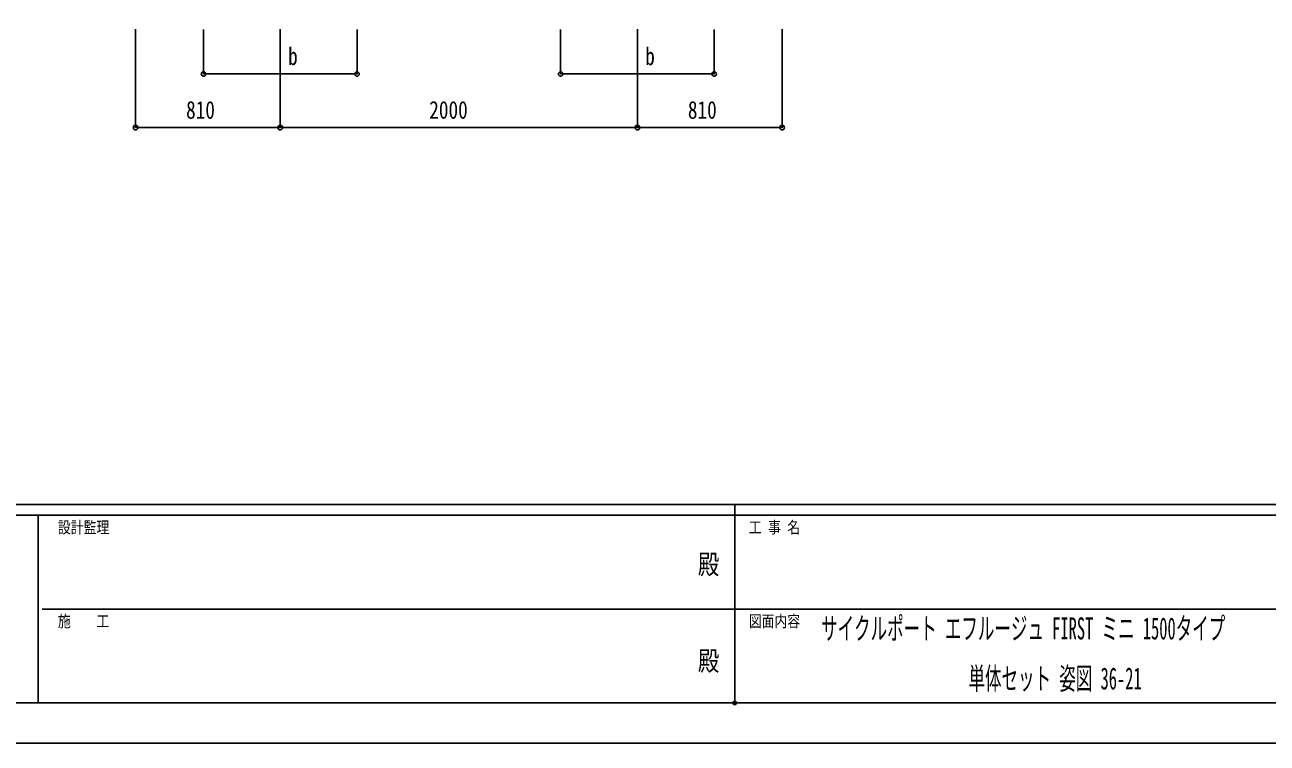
# Model space of a CAD drawing. Units: millimetres, scale not verified. Extents: x -12615 to 12615, y -8910 to 8910.
# Drawn here: x -3990 to 2967, y -8910 to -4890 of the extents above; entities that cross this region are included whole.
import ezdxf
from ezdxf.enums import TextEntityAlignment as Align

# ---------------------------------------------------------------- set-up
doc = ezdxf.new("R2010")
doc.units = ezdxf.units.MM
doc.header["$LTSCALE"] = 40
doc.header["$PDMODE"] = 32
doc.header["$PDSIZE"] = 20
for name, color, linetype in [('0-2_USER1', 3, 'Continuous'), ('0-6_YKK_D', 6, 'Continuous'), ('0-7_YKK_ZWAK', 7, 'Continuous')]:
    doc.layers.add(name, color=color, linetype=linetype)
doc.styles.add('ＭＳ ゴシック', font='')
doc.styles.get('ＭＳ ゴシック').set_extended_font_data('MS Gothic')

msp = doc.modelspace()

# ---------------------------------------------------------------- linework, layer by layer
at = {"layer": '0-6_YKK_D'}
for p, q in [((-3369.74, -4914.94), (-3369.74, -5465.94)), ((-2989.74, -4915), (-2989.74, -5165.94)), ((-2559.74, -4914.94), (-2559.74, -5465.94)), ((-2559.74, -4914.94), (-2559.74, -5465.94)), ((-2129.74, -4915), (-2129.74, -5165.94)), ((-989.74, -4915), (-989.74, -5165.94)), ((-559.74, -4914.94), (-559.74, -5465.94)), ((-559.74, -4914.94), (-559.74, -5465.94)), ((-129.74, -4915), (-129.74, -5165.94)), ((250.26, -4914.94), (250.26, -5465.94)), ((-2989.74, -5164.94), (-2129.74, -5164.94)), ((-989.74, -5164.94), (-129.74, -5164.94)), ((-3369.74, -5464.94), (-2559.74, -5464.94)), ((-2559.74, -5464.94), (-559.74, -5464.94)), ((250.26, -5464.94), (-559.74, -5464.94))]:
    msp.add_line(p, q, dxfattribs=at)
for centre in [(-2989.74, -5164.94), (-2129.74, -5164.94), (-989.74, -5164.94), (-129.74, -5164.94), (-3369.74, -5464.94), (-2559.74, -5464.94), (-2559.74, -5464.94), (-559.74, -5464.94), (-559.74, -5464.94), (250.26, -5464.94)]:
    msp.add_circle(centre, 12.75, dxfattribs=at)
at = {"layer": '0-7_YKK_ZWAK'}
for p, q in [((11685.06, -7575), (-11714.94, -7575)), ((-14.94, -7575), (-14.94, -8685)), ((-3914.94, -7635), (-11714.94, -7635)), ((-3914.94, -7635), (-3914.94, -8685)), ((-14.94, -7635), (-3914.94, -7635)), ((3885.06, -7635), (-14.94, -7635)), ((-3892.44, -8160), (-14.94, -8160)), ((-14.94, -8160), (3885.06, -8160)), ((-11714.94, -8685), (-3914.94, -8685)), ((-3914.94, -8685), (-14.94, -8685)), ((-14.94, -8685), (3885.06, -8685))]:
    msp.add_line(p, q, dxfattribs=at)
msp.add_lwpolyline([(-12615, -8910), (12615, -8910), (12615, 8910), (-12615, 8910)], close=True, dxfattribs=at)
msp.add_point((-14.94, -8685), dxfattribs=at)

# ---------------------------------------------------------------- texts
at = {"layer": '0-2_USER1', "style": 'ＭＳ ゴシック', "width": 0.55}
for s, p in [('サイクルポート エフルージュ FIRST ミニ 1500タイプ', (468.98, -8366.5)), ('単体セット 姿図 36-21', (1294.42, -8646.5))]:
    msp.add_text(s, height=123.2, dxfattribs=at).set_placement(p, align=Align.BOTTOM_LEFT)
at = {"layer": '0-6_YKK_D', "style": 'ＭＳ ゴシック', "width": 0.8}
for s, p in [('b', (-2515.74, -5144.94)), ('b', (-515.94, -5144.94)), ('810', (-3087.14, -5444.94)), ('2000', (-1725.34, -5444.94)), ('810', (-277.14, -5444.94))]:
    msp.add_text(s, height=98.97, dxfattribs=at).set_placement(p, align=Align.BOTTOM_LEFT)
at = {"layer": '0-7_YKK_ZWAK', "style": 'ＭＳ ゴシック', "width": 0.8}
for s, height, p in [('設計監理', 65.98, (-3804.94, -7755)), ('工 事 名', 65.98, (63.81, -7755)), ('殿', 110, (-221, -7997.5)), ('施\u3000\u3000工', 65.98, (-3804.94, -8280)), ('図面内容', 65.98, (63.81, -8280)), ('殿', 110, (-221, -8537.5))]:
    msp.add_text(s, height=height, dxfattribs=at).set_placement(p, align=Align.BOTTOM_LEFT)

doc.saveas('drawing.dxf')
